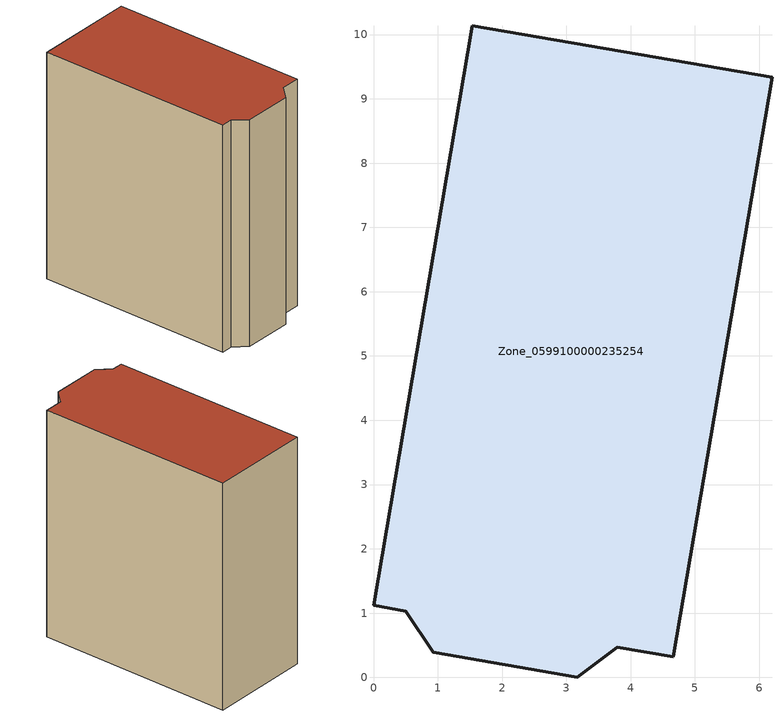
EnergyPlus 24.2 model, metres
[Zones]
Zone_0599100000235254
 floor ground (C_G): 0.5,1.03 0,1.12 1.54,10.14 6.2,9.34 4.66,0.32 3.79,0.47 3.17,0 0.93,0.39 z0
 wall outside (C_F): 3.17,0 3.79,0.47 4.66,0.32 6.2,9.34 1.54,10.14 0,1.12 0.5,1.03 0.93,0.39 3.17,0 z0:10.62
 roof outside (C_R): 6.2,9.34 1.54,10.14 0,1.12 0.5,1.03 0.93,0.39 3.17,0 3.79,0.47 4.66,0.32 z10.62
[BUILDING]
Pand.0599100000235254: North Axis=0; Terrain=City; Loads Convergence Tolerance Value=0.04; Temperature Convergence Tolerance Value=0.4; Solar Distribution=FullExterior; Maximum Number of Warmup Days=25; Minimum Number of Warmup Days=1
[Site:Location]
Rotterdam.The.Hague.AP_ZH_NLD Design_Conditions: Latitude=51.96; Longitude=4.45; Time Zone=1; Elevation=-4.5
[SITE:GROUNDTEMPERATURE:BUILDINGSURFACE]
18, 18, 18, 18, 18, 18, 18, 18, 18, 18, 18, 18
[MATERIAL] Thermal Absorptance=0.9; Solar Absorptance=0.7; Visible Absorptance=0.7
Name | Roughness | Thickness | Conductivity | Density | Specific Heat
G.TI.1946 | MediumSmooth | 0.15 | 1 | 540 | 1210
F.TI.1946 | Rough | 0.3 | 0.857143 | 1920 | 840
R.TI.1946 | MediumRough | 0.2 | 0.1 | 1500 | 1000
[CONSTRUCTION]
C_G: G.TI.1946
C_F: F.TI.1946
C_R: R.TI.1946
[ZONE]
Zone_0599100000235254: Type=1; Multiplier=1; Ceiling Height=Autocalculate; Volume=Autocalculate; Floor Area=autocalculate; Part of Total Floor Area=Yes
[ZONEINFILTRATION:DESIGNFLOWRATE]
Infil_Zone_0599100000235254: Zone or ZoneList or Space or SpaceList=Zone_0599100000235254; Schedule=AlwaysOn; Design Flow Rate Calculation Method=Flow/Area; Flow Rate per Floor Area=0.003; Constant Term Coefficient=1; Temperature Term Coefficient=0; Velocity Term Coefficient=0; Velocity Squared Term Coefficient=0
[HVACTEMPLATE:ZONE:IDEALLOADSAIRSYSTEM]
Zone_0599100000235254: Maximum Heating Supply Air Temperature=50; Minimum Cooling Supply Air Temperature=13; Maximum Heating Supply Air Humidity Ratio=0.0156; Minimum Cooling Supply Air Humidity Ratio=0.0077; Heating Limit=NoLimit; Cooling Limit=NoLimit; Dehumidification Control Type=ConstantSensibleHeatRatio; Cooling Sensible Heat Ratio=0.7; Dehumidification Setpoint=60; Humidification Control Type=None; Humidification Setpoint=30; Outdoor Air Method=None; Outdoor Air Flow Rate per Person=0.00944; Outdoor Air Flow Rate per Zone Floor Area=0; Outdoor Air Flow Rate per Zone=0; Demand Controlled Ventilation Type=None; Outdoor Air Economizer Type=NoEconomizer; Heat Recovery Type=None; Sensible Heat Recovery Effectiveness=0.7; Latent Heat Recovery Effectiveness=0.65
[ZONECONTROL:THERMOSTAT]
ThermostatControl_Zone_0599100000235254: Zone or ZoneList=Zone_0599100000235254; Control Type Schedule=DualSetpointControlType; Control 1=Thermostat_Zone_0599100000235254; Temperature Difference Between Cutout And Setpoint=0
[THERMOSTATSETPOINT:DUALSETPOINT]
Thermostat_Zone_0599100000235254: Heating Setpoint Temperature Schedule=HeatingSetpoint_Zone_0599100000235254; Cooling Setpoint Temperature Schedule=CoolingSetpoint_Zone_0599100000235254
[SCHEDULE:COMPACT]
HeatingSetpoint_Zone_0599100000235254: Through: 12/31, For: AllDays, Until: 24:00, 21
CoolingSetpoint_Zone_0599100000235254: Through: 12/31, For: AllDays, Until: 24:00, 24
DualSetpointControlType: Through: 12/31, For: AllDays, Until: 24:00, 4
AlwaysOn: Through: 12/31, For: AllDays, Until: 24:00, 1
